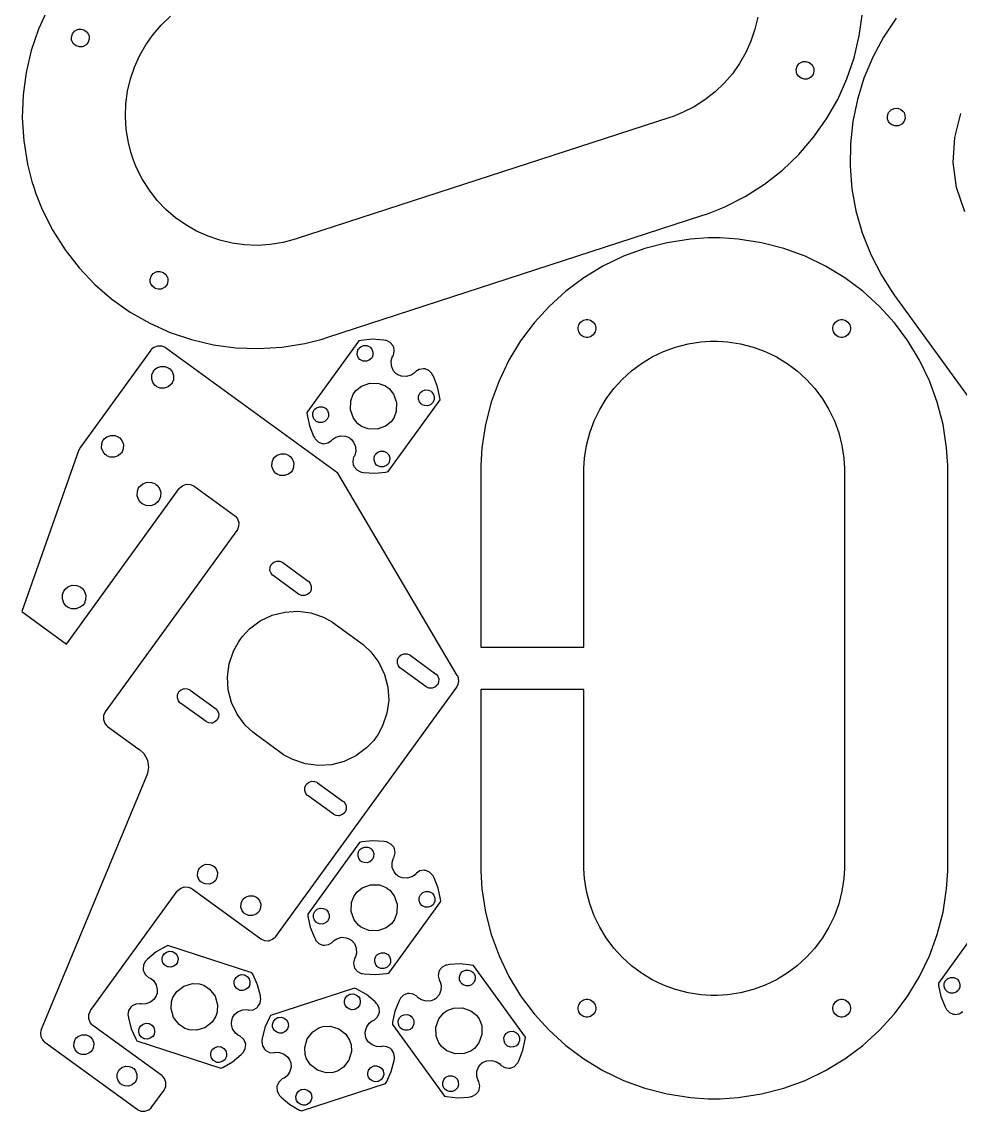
# Model space of a CAD drawing. Extents: x 0 to 47.8, y 0 to 94.9.
# Drawn here: x 0.01 to 11.07, y 0.01 to 12.83 of the extents above; entities that cross this region are included whole.
import ezdxf

# ---------------------------------------------------------------- set-up
doc = ezdxf.new("R2010")
doc.units = 0
doc.layers.get('0').update_dxf_attribs({"linetype": 'CONTINUOUS'})

msp = doc.modelspace()

# ---------------------------------------------------------------- linework, layer by layer
at = {"color": 0}
for points in [[(0.320421, 12.9824), (0.211968, 12.7418), (0.12679, 12.4915), (0.065864, 12.2333), (0.030002, 11.9689), (0.020128, 11.7), (0.037109, 11.4284), (0.081868, 11.1559), (0.133518, 10.951), (0.155274, 10.8841), (0.176975, 10.8172), (0.255643, 10.621), (0.379665, 10.3742), (0.525553, 10.1445), (0.691569, 9.93283), (0.875976, 9.74001), (1.07704, 9.56694), (1.29302, 9.4145), (1.52219, 9.28364), (1.76275, 9.17518), (2.01303, 9.09), (2.27126, 9.02908), (2.53564, 8.99322), (2.80453, 8.98335), (3.07611, 9.00032), (3.34868, 9.04508), (3.55365, 9.09674), (3.6205, 9.11843), (8.02387, 10.5492), (8.09071, 10.571), (8.28689, 10.6496), (8.53369, 10.7737), (8.7634, 10.9195), (8.9751, 11.0856), (9.16792, 11.27), (9.34104, 11.471), (9.49343, 11.687), (9.62435, 11.9162), (9.73281, 12.1567), (9.81793, 12.407), (9.87885, 12.6652), (9.91471, 12.9296)], [(8.68381, 12.8858), (8.64985, 12.7418), (8.60232, 12.6021), (8.54178, 12.4678), (8.46869, 12.3398), (8.38362, 12.2193), (8.287, 12.107), (8.17936, 12.0041), (8.06119, 11.9115), (7.933, 11.83), (7.79525, 11.7608), (7.68571, 11.7169), (7.64844, 11.7048), (3.24501, 10.274), (3.20768, 10.2619), (3.09326, 10.2331), (2.94114, 10.2081), (2.78956, 10.1986), (2.63949, 10.2041), (2.49186, 10.2241), (2.34776, 10.2581), (2.20806, 10.3057), (2.07379, 10.3662), (1.94586, 10.4392), (1.82531, 10.5243), (1.71311, 10.6209), (1.61014, 10.7286), (1.51747, 10.8467), (1.43604, 10.9749), (1.36681, 11.1127), (1.32292, 11.2222), (1.31082, 11.2595), (1.29867, 11.2968), (1.2698, 11.4112), (1.24485, 11.5634), (1.23535, 11.715), (1.24089, 11.8651), (1.26091, 12.0126), (1.29487, 12.1568), (1.34239, 12.2965), (1.40294, 12.4308), (1.47601, 12.5587), (1.56108, 12.6793), (1.65771, 12.7914), (1.76535, 12.8944)], [(10.3129, 12.8708), (10.1628, 12.6475), (10.0364, 12.4125), (9.93392, 12.1678), (9.85568, 11.9153), (9.80203, 11.6569), (9.77322, 11.3946), (9.76958, 11.1303), (9.79144, 10.8658), (9.83903, 10.6033), (9.91276, 10.3445), (10.0128, 10.0915), (10.1396, 9.84608), (10.2521, 9.66715), (10.2934, 9.61025), (11.5072, 7.93961)], [(11.1197, 10.593), (11.0227, 10.8787), (10.9839, 11.1728), (11.0021, 11.4668), (11.0757, 11.752)], [(11.4218, 2.35721), (10.8095, 1.51449), (10.812, 1.48817), (10.8401, 1.35948), (10.8885, 1.23693), (10.9011, 1.2136), (10.9059, 1.20475), (10.9406, 1.16987), (10.9857, 1.15034), (10.9958, 1.14909), (11.0058, 1.14789), (11.0543, 1.15593), (11.0964, 1.18137)]]:
    msp.add_lwpolyline(points, dxfattribs=at)
for points in [[(0.6722, 12.7396), (0.681912, 12.7428), (0.713596, 12.7445), (0.752279, 12.7333), (0.784017, 12.7086), (0.801324, 12.682), (0.804525, 12.6722), (0.807671, 12.6625), (0.809244, 12.6308), (0.798178, 12.5921), (0.773383, 12.5604), (0.746799, 12.5431), (0.737088, 12.5399), (0.727322, 12.5367), (0.695637, 12.5351), (0.656956, 12.5462), (0.625217, 12.571), (0.60791, 12.5977), (0.604764, 12.6073), (0.601617, 12.6171), (0.599935, 12.6488), (0.611057, 12.6874), (0.635851, 12.7192), (0.662489, 12.7365), (0.6722, 12.7396)], [(9.20768, 12.3586), (9.21739, 12.3618), (9.24908, 12.3634), (9.28782, 12.3523), (9.3195, 12.3275), (9.33686, 12.3009), (9.34, 12.2912), (9.34315, 12.2815), (9.34478, 12.2498), (9.33365, 12.211), (9.30886, 12.1794), (9.28228, 12.162), (9.27257, 12.1589), (9.26286, 12.1557), (9.23112, 12.1541), (9.19243, 12.1652), (9.16075, 12.19), (9.14344, 12.2166), (9.14031, 12.2263), (9.1371, 12.236), (9.13547, 12.2677), (9.14654, 12.3064), (9.17133, 12.3381), (9.19797, 12.3554), (9.20768, 12.3586)], [(10.2293, 11.6464), (10.2233, 11.6547), (10.212, 11.6844), (10.2106, 11.7246), (10.2243, 11.7625), (10.2443, 11.7872), (10.2526, 11.7931), (10.2608, 11.7992), (10.2904, 11.8105), (10.3307, 11.8119), (10.3685, 11.7981), (10.3932, 11.7782), (10.3992, 11.7699), (10.4052, 11.7617), (10.4166, 11.732), (10.418, 11.6918), (10.4042, 11.654), (10.3842, 11.6292), (10.376, 11.6232), (10.3677, 11.6172), (10.3381, 11.6059), (10.2978, 11.6045), (10.26, 11.6183), (10.2353, 11.6382), (10.2293, 11.6464)], [(6.63569, 2.90593), (6.63569, 4.97092), (5.42068, 4.97092), (5.42068, 2.90593), (5.42068, 2.83567), (5.43485, 2.62478), (5.47651, 2.35172), (5.54428, 2.08817), (5.63678, 1.8355), (5.75256, 1.59511), (5.89031, 1.36838), (6.04861, 1.15668), (6.22613, 0.961372), (6.42139, 0.783908), (6.63308, 0.625597), (6.85986, 0.487847), (7.10026, 0.372071), (7.35292, 0.279568), (7.61643, 0.211806), (7.88949, 0.170139), (8.10037, 0.155925), (8.17068, 0.155925), (8.24094, 0.155925), (8.45182, 0.170139), (8.72487, 0.211806), (8.98839, 0.279568), (9.24104, 0.372071), (9.48144, 0.487847), (9.70822, 0.625597), (9.91992, 0.783908), (10.1152, 0.961372), (10.2927, 1.15668), (10.451, 1.36838), (10.5888, 1.59511), (10.7045, 1.8355), (10.797, 2.08817), (10.8648, 2.35172), (10.9065, 2.62478), (10.9207, 2.83567), (10.9207, 2.90593), (10.9207, 7.53592), (10.9207, 7.60622), (10.9065, 7.81711), (10.8648, 8.09017), (10.797, 8.35368), (10.7045, 8.60633), (10.5888, 8.84674), (10.451, 9.07351), (10.2927, 9.28521), (10.1152, 9.48047), (9.91992, 9.65799), (9.70822, 9.81629), (9.48144, 9.95404), (9.24104, 10.0698), (8.98839, 10.1623), (8.72487, 10.2301), (8.45182, 10.2717), (8.24094, 10.2859), (8.17068, 10.2859), (8.10037, 10.2859), (7.88949, 10.2717), (7.61643, 10.2301), (7.35292, 10.1623), (7.10026, 10.0698), (6.85986, 9.95404), (6.63308, 9.81629), (6.42139, 9.65799), (6.22613, 9.48047), (6.04861, 9.28521), (5.89031, 9.07351), (5.75256, 8.84674), (5.63678, 8.60633), (5.54428, 8.35368), (5.47651, 8.09017), (5.43485, 7.81711), (5.42068, 7.60622), (5.42068, 7.53592), (5.42068, 5.47092), (6.63569, 5.47092), (6.63569, 7.53592), (6.63569, 7.57519), (6.64361, 7.69288), (6.66683, 7.84532), (6.70464, 7.9924), (6.75629, 8.1334), (6.8209, 8.26764), (6.89779, 8.39415), (6.98617, 8.51237), (7.08524, 8.62136), (7.19422, 8.72043), (7.31244, 8.80881), (7.43896, 8.88569), (7.57319, 8.95031), (7.71419, 9.00196), (7.86128, 9.03976), (8.01372, 9.06299), (8.1314, 9.0709), (8.17068, 9.0709), (8.2099, 9.0709), (8.32758, 9.06299), (8.48004, 9.03976), (8.62711, 9.00196), (8.76818, 8.95031), (8.90235, 8.88569), (9.02886, 8.80881), (9.14708, 8.72043), (9.25608, 8.62136), (9.35514, 8.51237), (9.44353, 8.39415), (9.5204, 8.26764), (9.58501, 8.1334), (9.63667, 7.9924), (9.67449, 7.84532), (9.69769, 7.69288), (9.70568, 7.57519), (9.70568, 7.53592), (9.70568, 2.90593), (9.70568, 2.86669), (9.69769, 2.74903), (9.67449, 2.59657), (9.63667, 2.44949), (9.58501, 2.30843), (9.5204, 2.17426), (9.44353, 2.04769), (9.35514, 1.92953), (9.25608, 1.82053), (9.14708, 1.72146), (9.02886, 1.63308), (8.90235, 1.55621), (8.76818, 1.49154), (8.62711, 1.43994), (8.48004, 1.40207), (8.32758, 1.37885), (8.2099, 1.37088), (8.17068, 1.37088), (8.1314, 1.37088), (8.01372, 1.37885), (7.86128, 1.40207), (7.71419, 1.43994), (7.57319, 1.49154), (7.43896, 1.55621), (7.31244, 1.63308), (7.19422, 1.72146), (7.08524, 1.82053), (6.98617, 1.92953), (6.89779, 2.04769), (6.8209, 2.17426), (6.75629, 2.30843), (6.70464, 2.44949), (6.66683, 2.59657), (6.64361, 2.74903), (6.63569, 2.86669), (6.63569, 2.90593)], [(1.59924, 9.88644), (1.60894, 9.8896), (1.64063, 9.89128), (1.67936, 9.88015), (1.71104, 9.85536), (1.7284, 9.82878), (1.73156, 9.81901), (1.73469, 9.80931), (1.73633, 9.77761), (1.72521, 9.73893), (1.70042, 9.70725), (1.67383, 9.68989), (1.66411, 9.68674), (1.6544, 9.6836), (1.62267, 9.68197), (1.58399, 9.69303), (1.55231, 9.71783), (1.535, 9.74447), (1.53185, 9.75413), (1.52865, 9.76389), (1.52701, 9.79557), (1.53808, 9.83431), (1.56288, 9.866), (1.58951, 9.88331), (1.59924, 9.88644)], [(6.56569, 9.22092), (6.56569, 9.23118), (6.57394, 9.26183), (6.5964, 9.29519), (6.62978, 9.31765), (6.66043, 9.3259), (6.67068, 9.3259), (6.68088, 9.3259), (6.71153, 9.31765), (6.7449, 9.29519), (6.76742, 9.26183), (6.77572, 9.23118), (6.77572, 9.22092), (6.77572, 9.21072), (6.76742, 9.18007), (6.7449, 9.14671), (6.71153, 9.12418), (6.68088, 9.11589), (6.67068, 9.11589), (6.66043, 9.11589), (6.62978, 9.12418), (6.5964, 9.14671), (6.57394, 9.18007), (6.56569, 9.21072), (6.56569, 9.22092)], [(9.56569, 9.22092), (9.56569, 9.23118), (9.57394, 9.26183), (9.5964, 9.29519), (9.62978, 9.31765), (9.66043, 9.3259), (9.67068, 9.3259), (9.68088, 9.3259), (9.71153, 9.31765), (9.7449, 9.29519), (9.76742, 9.26183), (9.77572, 9.23118), (9.77572, 9.22092), (9.77572, 9.21072), (9.76742, 9.18007), (9.7449, 9.14671), (9.71153, 9.12418), (9.68088, 9.11589), (9.67068, 9.11589), (9.66043, 9.11589), (9.62978, 9.12418), (9.5964, 9.14671), (9.57394, 9.18007), (9.56569, 9.21072), (9.56569, 9.22092)], [(1.38102, 4.27826), (1.40056, 4.26719), (1.45101, 4.21946), (1.49425, 4.14199), (1.50776, 4.05431), (1.49729, 3.98562), (1.48872, 3.96485), (0.244413, 0.969129), (0.240397, 0.959581), (0.235026, 0.928114), (0.239529, 0.887315), (0.256944, 0.850206), (0.277994, 0.826172), (0.286404, 0.820042), (1.3724, 0.031033), (1.38222, 0.023926), (1.41749, 0.010417), (1.46539, 0.008735), (1.51042, 0.025119), (1.53982, 0.048828), (1.54699, 0.058648), (1.69, 0.255533), (1.6971, 0.265408), (1.71061, 0.300672), (1.71229, 0.348579), (1.6959, 0.393608), (1.67215, 0.423014), (1.66233, 0.430122), (0.853353, 1.0179), (0.843479, 1.02507), (0.819715, 1.05447), (0.803331, 1.0995), (0.805012, 1.14741), (0.818522, 1.18267), (0.825683, 1.19249), (1.84668, 2.59776), (1.85379, 2.60764), (1.88319, 2.63135), (1.92822, 2.64779), (1.97607, 2.64611), (2.01139, 2.6326), (2.02126, 2.62543), (2.83029, 2.03765), (2.83697, 2.03276), (2.87457, 2.01719), (2.9151, 2.014), (2.92329, 2.01531), (2.93147, 2.0166), (2.96903, 2.03222), (3, 2.0586), (3.00489, 2.06526), (5.13781, 5.00097), (5.14312, 5.00831), (5.15474, 5.03342), (5.16151, 5.06858), (5.15799, 5.10428), (5.14876, 5.13037), (5.14421, 5.13813), (3.73529, 7.51872), (1.70796, 8.99164), (1.69808, 8.99881), (1.66282, 9.01232), (1.6149, 9.014), (1.56987, 8.99761), (1.54047, 8.9739), (1.53336, 8.96403), (0.704372, 7.82303), (0.702582, 7.82058), (0.688639, 7.79411), (0.687663, 7.79124), (0.014594, 5.88906), (0.540528, 5.50694), (1.87007, 7.33692), (1.87717, 7.34679), (1.90657, 7.3705), (1.95161, 7.38687), (1.99951, 7.38519), (2.03483, 7.37169), (2.04471, 7.36453), (2.52056, 7.01878), (2.53039, 7.01167), (2.55414, 6.98226), (2.57053, 6.93722), (2.56885, 6.88938), (2.55533, 6.85406), (2.54824, 6.84418), (0.998264, 4.71083), (0.991103, 4.70101), (0.977593, 4.66575), (0.975911, 4.61783), (0.992296, 4.57281), (1.01606, 4.5434), (1.02593, 4.53624), (1.38102, 4.27826)], [(4.3859, 8.8954), (4.3909, 8.90424), (4.40207, 8.95215), (4.39469, 9.00076), (4.39046, 9.00988), (4.38618, 9.01904), (4.35363, 9.05593), (4.30979, 9.07818), (4.29986, 9.08003), (4.27382, 9.08485), (4.14231, 9.09293), (4.01124, 9.07992), (3.9854, 9.07411), (3.37315, 8.23144), (3.37565, 8.20508), (3.40375, 8.07639), (3.4521, 7.95383), (3.46474, 7.93056), (3.46951, 7.92165), (3.50424, 7.88683), (3.54937, 7.86724), (3.5594, 7.866), (3.56944, 7.86481), (3.61794, 7.87283), (3.66004, 7.89828), (3.66689, 7.90571), (3.67676, 7.91656), (3.71463, 7.94174), (3.7704, 7.95774), (3.82824, 7.95324), (3.87033, 7.93619), (3.88226, 7.92751), (3.89415, 7.91889), (3.92333, 7.88406), (3.94553, 7.83046), (3.94754, 7.77246), (3.93533, 7.72868), (3.92811, 7.71588), (3.92312, 7.70708), (3.91194, 7.65924), (3.91932, 7.61057), (3.92361, 7.6014), (3.92785, 7.59229), (3.96035, 7.55539), (4.00424, 7.53315), (4.01421, 7.53131), (4.04021, 7.52653), (4.17171, 7.51839), (4.30279, 7.53147), (4.32867, 7.53722), (4.94092, 8.37989), (4.93842, 8.40625), (4.91026, 8.535), (4.86193, 8.6575), (4.84933, 8.68078), (4.84451, 8.68967), (4.80979, 8.72456), (4.76471, 8.74408), (4.75467, 8.74528), (4.74463, 8.74653), (4.69607, 8.7385), (4.65397, 8.71311), (4.64719, 8.70562), (4.63726, 8.69476), (4.59939, 8.66965), (4.54362, 8.65365), (4.48579, 8.65815), (4.44363, 8.67518), (4.43175, 8.68381), (4.41982, 8.69249), (4.39063, 8.72732), (4.36843, 8.78093), (4.36643, 8.83886), (4.37864, 8.88265), (4.3859, 8.8954)], [(3.98264, 8.98292), (3.98796, 8.99029), (4.01004, 9.00814), (4.04378, 9.0204), (4.07975, 9.01915), (4.10622, 9.009), (4.11361, 9.00364), (4.12093, 8.99832), (4.13878, 8.97629), (4.15104, 8.94249), (4.14979, 8.90657), (4.13965, 8.8801), (4.13433, 8.87272), (4.12896, 8.86535), (4.10688, 8.84754), (4.07314, 8.83529), (4.03722, 8.83653), (4.01074, 8.84668), (4.00342, 8.852), (3.99604, 8.85736), (3.97819, 8.87944), (3.96588, 8.91319), (3.96712, 8.94911), (3.97726, 8.97558), (3.98264, 8.98292)], [(1.77838, 8.56967), (1.77094, 8.55946), (1.74035, 8.53478), (1.69353, 8.51774), (1.64372, 8.51947), (1.60699, 8.53353), (1.59679, 8.5409), (1.58653, 8.54833), (1.56185, 8.57894), (1.54482, 8.62576), (1.54656, 8.67563), (1.5606, 8.71229), (1.56803, 8.7225), (1.57547, 8.73275), (1.60601, 8.75749), (1.65289, 8.77453), (1.70269, 8.77279), (1.73936, 8.75868), (1.74963, 8.75125), (1.75982, 8.74388), (1.78456, 8.71326), (1.8016, 8.66644), (1.79986, 8.61664), (1.78581, 8.57992), (1.77838, 8.56967)], [(3.93457, 8.46729), (3.95025, 8.48893), (4.01492, 8.54124), (4.11399, 8.57731), (4.21935, 8.57363), (4.29699, 8.54389), (4.31868, 8.52815), (4.34033, 8.51247), (4.39258, 8.44775), (4.42865, 8.34868), (4.42492, 8.24333), (4.39518, 8.16569), (4.3795, 8.14404), (4.36376, 8.1224), (4.2991, 8.07015), (4.20003, 8.03407), (4.09467, 8.03776), (4.01704, 8.06749), (3.99539, 8.08317), (3.97368, 8.0989), (3.92144, 8.16363), (3.88536, 8.26264), (3.88911, 8.368), (3.91883, 8.44564), (3.93457, 8.46729)], [(4.70335, 8.45931), (4.70865, 8.46669), (4.73074, 8.48454), (4.76449, 8.49681), (4.80046, 8.49556), (4.82693, 8.4854), (4.83431, 8.48004), (4.84164, 8.47472), (4.85949, 8.45264), (4.87175, 8.41889), (4.8705, 8.38297), (4.86035, 8.3565), (4.85504, 8.34913), (4.84967, 8.34174), (4.82758, 8.32394), (4.79383, 8.31164), (4.75792, 8.31287), (4.73144, 8.32303), (4.72412, 8.32835), (4.71674, 8.33371), (4.69889, 8.35579), (4.68658, 8.38954), (4.68782, 8.42551), (4.69797, 8.45199), (4.70335, 8.45931)], [(3.45904, 8.26221), (3.46436, 8.26958), (3.48643, 8.28743), (3.52018, 8.29969), (3.5561, 8.29844), (3.58257, 8.28831), (3.58996, 8.28293), (3.59728, 8.27761), (3.61513, 8.25558), (3.62739, 8.22179), (3.62614, 8.18587), (3.616, 8.1594), (3.61068, 8.15201), (3.60531, 8.14464), (3.58328, 8.12685), (3.54953, 8.11458), (3.51357, 8.11583), (3.48708, 8.12597), (3.47976, 8.13129), (3.47239, 8.13667), (3.45454, 8.15875), (3.44228, 8.19249), (3.44353, 8.2284), (3.45367, 8.25489), (3.45904, 8.26221)], [(1.18853, 7.75782), (1.1811, 7.74761), (1.1505, 7.72293), (1.10368, 7.70583), (1.05387, 7.70762), (1.01714, 7.72168), (1.00694, 7.72906), (0.99669, 7.73649), (0.972006, 7.76708), (0.954969, 7.81392), (0.956706, 7.86376), (0.970757, 7.90044), (0.97819, 7.91064), (0.985622, 7.9209), (1.01617, 7.94564), (1.06304, 7.96268), (1.11285, 7.96094), (1.14952, 7.94683), (1.15978, 7.9394), (1.16998, 7.93201), (1.19472, 7.90142), (1.21175, 7.8546), (1.21002, 7.80479), (1.19596, 7.76807), (1.18853, 7.75782)], [(3.19417, 7.54107), (3.18674, 7.53088), (3.15614, 7.50612), (3.10932, 7.4891), (3.05951, 7.49083), (3.02279, 7.50489), (3.01258, 7.51232), (3.00233, 7.51975), (2.9776, 7.55035), (2.96056, 7.59717), (2.96229, 7.64697), (2.9764, 7.68371), (2.98383, 7.6939), (2.99126, 7.70415), (3.02181, 7.72885), (3.06862, 7.74588), (3.11843, 7.74414), (3.15517, 7.73008), (3.16542, 7.72265), (3.17563, 7.71528), (3.20031, 7.68468), (3.21739, 7.63781), (3.2156, 7.588), (3.20161, 7.55132), (3.19417, 7.54107)], [(4.17974, 7.73861), (4.18506, 7.74599), (4.20714, 7.76383), (4.24089, 7.7761), (4.27681, 7.77485), (4.30328, 7.76471), (4.31065, 7.75933), (4.31799, 7.75401), (4.33583, 7.73193), (4.34814, 7.69819), (4.34685, 7.66228), (4.33675, 7.63579), (4.33143, 7.62842), (4.32607, 7.62104), (4.30399, 7.60325), (4.27024, 7.59093), (4.23426, 7.59218), (4.20779, 7.60232), (4.20047, 7.60764), (4.19308, 7.61301), (4.17524, 7.6351), (4.16297, 7.66883), (4.16422, 7.70481), (4.17437, 7.73128), (4.17974, 7.73861)], [(1.62565, 7.19069), (1.61763, 7.17969), (1.58469, 7.1531), (1.53424, 7.13471), (1.48058, 7.13661), (1.44103, 7.15175), (1.43007, 7.15972), (1.419, 7.16775), (1.39242, 7.20068), (1.37408, 7.25114), (1.37592, 7.30479), (1.39106, 7.34429), (1.39908, 7.35531), (1.40707, 7.36632), (1.44, 7.3929), (1.49046, 7.41129), (1.54411, 7.4094), (1.58365, 7.39426), (1.59467, 7.38624), (1.60568, 7.37825), (1.63226, 7.34532), (1.65061, 7.29492), (1.64876, 7.24126), (1.63363, 7.20171), (1.62565, 7.19069)], [(2.97581, 6.31174), (2.96832, 6.31717), (2.95025, 6.33951), (2.93778, 6.37375), (2.93907, 6.4101), (2.94933, 6.43696), (2.95481, 6.44439), (2.96024, 6.45188), (2.98253, 6.46994), (3.01676, 6.48242), (3.05317, 6.48118), (3.08003, 6.47086), (3.08751, 6.46544), (3.38683, 6.24794), (3.39426, 6.24257), (3.41233, 6.22021), (3.42481, 6.18599), (3.4235, 6.14958), (3.41325, 6.12272), (3.40782, 6.11524), (3.4024, 6.10781), (3.38004, 6.08974), (3.34581, 6.07726), (3.30946, 6.07856), (3.28261, 6.08882), (3.27518, 6.09424), (2.97581, 6.31174)], [(0.743978, 5.97715), (0.735949, 5.96615), (0.703017, 5.93956), (0.652561, 5.92122), (0.598904, 5.92307), (0.559407, 5.93821), (0.548394, 5.94618), (0.537326, 5.95421), (0.510742, 5.98714), (0.492404, 6.0376), (0.494249, 6.09125), (0.509386, 6.13075), (0.517415, 6.14176), (0.52539, 6.15278), (0.558322, 6.17942), (0.608778, 6.19775), (0.662435, 6.1959), (0.701932, 6.18078), (0.712999, 6.17275), (0.724012, 6.16476), (0.750597, 6.13183), (0.768935, 6.08138), (0.76709, 6.02772), (0.751953, 5.98817), (0.743978, 5.97715)], [(4.0064, 5.52279), (4.03901, 5.49914), (4.12728, 5.41488), (4.22136, 5.2889), (4.28792, 5.14936), (4.32633, 5.00071), (4.33572, 4.8475), (4.31554, 4.69422), (4.26497, 4.54536), (4.20703, 4.43793), (4.18338, 4.40533), (4.15967, 4.37278), (4.07547, 4.2845), (3.94949, 4.19038), (3.80994, 4.12381), (3.66129, 4.08544), (3.50808, 4.07601), (3.35482, 4.09619), (3.20594, 4.14675), (3.09853, 4.20469), (3.06597, 4.22835), (2.7666, 4.44581), (2.734, 4.46951), (2.64572, 4.55376), (2.5516, 4.67974), (2.48503, 4.81928), (2.44667, 4.96793), (2.43722, 5.12115), (2.45742, 5.27442), (2.50797, 5.42329), (2.56592, 5.53065), (2.58963, 5.56326), (2.61328, 5.59586), (2.69754, 5.68419), (2.82351, 5.77826), (2.96306, 5.84483), (3.11165, 5.88319), (3.26486, 5.89264), (3.41818, 5.87244), (3.56706, 5.82189), (3.67449, 5.76394), (3.70708, 5.74024), (4.0064, 5.52279)], [(4.88753, 5.15761), (4.89497, 5.15224), (4.91303, 5.12989), (4.92551, 5.09565), (4.92426, 5.05925), (4.91401, 5.03239), (4.90858, 5.0249), (4.9031, 5.01747), (4.88075, 4.9994), (4.84651, 4.98693), (4.81017, 4.98822), (4.78331, 4.99849), (4.77588, 5.0039), (4.47657, 5.22136), (4.46907, 5.22683), (4.45101, 5.24918), (4.43853, 5.28342), (4.43978, 5.31976), (4.45008, 5.34663), (4.45551, 5.35406), (4.46094, 5.36154), (4.48329, 5.37961), (4.51753, 5.39208), (4.55388, 5.39085), (4.58074, 5.38058), (4.58822, 5.37511), (4.88753, 5.15761)], [(1.88547, 4.81099), (1.87799, 4.81646), (1.85992, 4.83882), (1.84744, 4.87304), (1.84874, 4.9094), (1.859, 4.93625), (1.86447, 4.94368), (1.8699, 4.95117), (1.89219, 4.96924), (1.92643, 4.98172), (1.96283, 4.98042), (1.98969, 4.97017), (1.99718, 4.96468), (2.2965, 4.74724), (2.3016, 4.74354), (2.32161, 4.72006), (2.33344, 4.69146), (2.33447, 4.68522), (2.33544, 4.67904), (2.33301, 4.64822), (2.32118, 4.61963), (2.31749, 4.61453), (2.31375, 4.60943), (2.29025, 4.58936), (2.26172, 4.57753), (2.25553, 4.57656), (2.24929, 4.57557), (2.21843, 4.57801), (2.18989, 4.58985), (2.18479, 4.59353), (1.88547, 4.81099)], [(3.38618, 3.72065), (3.37869, 3.72607), (3.36062, 3.74843), (3.34819, 3.78267), (3.34944, 3.81907), (3.35975, 3.84592), (3.36518, 3.85335), (3.37061, 3.86083), (3.3929, 3.8789), (3.42714, 3.89139), (3.46354, 3.89008), (3.4904, 3.87983), (3.49789, 3.87435), (3.79719, 3.6569), (3.80231, 3.65321), (3.82238, 3.62972), (3.83421, 3.60113), (3.83524, 3.59489), (3.83621, 3.58871), (3.83371, 3.55783), (3.82194, 3.52929), (3.81825, 3.52419), (3.81451, 3.5191), (3.79101, 3.49903), (3.76243, 3.48719), (3.75624, 3.48622), (3.75, 3.48525), (3.71918, 3.48768), (3.69065, 3.49946), (3.68554, 3.50315), (3.38618, 3.72065)], [(3.93679, 1.81332), (3.93181, 1.80453), (3.92057, 1.75667), (3.92796, 1.70801), (3.93224, 1.69883), (3.93647, 1.68972), (3.96903, 1.65283), (4.01286, 1.63058), (4.02285, 1.62875), (4.04889, 1.62397), (4.18033, 1.61583), (4.31142, 1.62885), (4.33729, 1.6346), (4.94954, 2.47732), (4.94706, 2.50369), (4.91889, 2.63243), (4.87056, 2.75493), (4.85796, 2.77821), (4.85314, 2.78711), (4.81842, 2.82194), (4.77333, 2.84153), (4.76329, 2.84272), (4.75325, 2.84397), (4.70469, 2.83594), (4.6626, 2.81049), (4.65582, 2.803), (4.64589, 2.79221), (4.60801, 2.76708), (4.55225, 2.75103), (4.49442, 2.75558), (4.45231, 2.77262), (4.44043, 2.78125), (4.4285, 2.78988), (4.39931, 2.82471), (4.37711, 2.87831), (4.37511, 2.93631), (4.38732, 2.98008), (4.39458, 2.99283), (4.39953, 3.00163), (4.41069, 3.04953), (4.40338, 3.09819), (4.39914, 3.10732), (4.39486, 3.11649), (4.36231, 3.15338), (4.31842, 3.17563), (4.30849, 3.1774), (4.28244, 3.18224), (4.15093, 3.19038), (4.01986, 3.17736), (3.99403, 3.17156), (3.38178, 2.32883), (3.38428, 2.30251), (3.41237, 2.17383), (3.46072, 2.05126), (3.47336, 2.02794), (3.47814, 2.0191), (3.51286, 1.98421), (3.558, 1.96468), (3.56803, 1.96343), (3.57807, 1.96224), (3.62657, 1.97026), (3.66868, 1.99571), (3.67551, 2.00315), (3.68539, 2.014), (3.72331, 2.03911), (3.77908, 2.05518), (3.83692, 2.05063), (3.87901, 2.03358), (3.89094, 2.02496), (3.90283, 2.01633), (3.93201, 1.9815), (3.95421, 1.9279), (3.95622, 1.8699), (3.94401, 1.82611), (3.93679, 1.81332)], [(4.14296, 2.97017), (4.13758, 2.96278), (4.1155, 2.94499), (4.08176, 2.93272), (4.04585, 2.93397), (4.01937, 2.94413), (4.01204, 2.94943), (4.00467, 2.95481), (3.98682, 2.97683), (3.97456, 3.01058), (3.97581, 3.04656), (3.98589, 3.07303), (3.99126, 3.08035), (3.99658, 3.08772), (4.01867, 3.10558), (4.0524, 3.11783), (4.08838, 3.1166), (4.11486, 3.10644), (4.12224, 3.10107), (4.12956, 3.09576), (4.1474, 3.07368), (4.15967, 3.03993), (4.15842, 3.00401), (4.14828, 2.97754), (4.14296, 2.97017)], [(2.29829, 2.72906), (2.2915, 2.71978), (2.26372, 2.69732), (2.22114, 2.68181), (2.17589, 2.68343), (2.14258, 2.69618), (2.13331, 2.7029), (2.12397, 2.70969), (2.10151, 2.73747), (2.08604, 2.78), (2.08763, 2.82525), (2.10038, 2.85861), (2.10715, 2.86789), (2.11388, 2.87722), (2.14165, 2.89968), (2.18419, 2.91515), (2.22944, 2.91357), (2.26281, 2.90082), (2.27214, 2.89404), (2.28142, 2.88732), (2.30387, 2.85954), (2.31933, 2.817), (2.31776, 2.77175), (2.30501, 2.73839), (2.29829, 2.72906)], [(4.38813, 2.24143), (4.3724, 2.21978), (4.30772, 2.16754), (4.20865, 2.13146), (4.10331, 2.13519), (4.02561, 2.16493), (4.00401, 2.18061), (3.98236, 2.19635), (3.93007, 2.26101), (3.89399, 2.36008), (3.89774, 2.46544), (3.92746, 2.54308), (3.94319, 2.56472), (3.95888, 2.58637), (4.02354, 2.63867), (4.12261, 2.67475), (4.22797, 2.67101), (4.30567, 2.64128), (4.32731, 2.62554), (4.3489, 2.60986), (4.40121, 2.54519), (4.43728, 2.44613), (4.43354, 2.34076), (4.40386, 2.26307), (4.38813, 2.24143)], [(4.86367, 2.4465), (4.85829, 2.43913), (4.83621, 2.42133), (4.80246, 2.40907), (4.76654, 2.41032), (4.74007, 2.42046), (4.73275, 2.42578), (4.72537, 2.43115), (4.70751, 2.45324), (4.69526, 2.48699), (4.6965, 2.52289), (4.70665, 2.54937), (4.71203, 2.55675), (4.71733, 2.56413), (4.73936, 2.58197), (4.77317, 2.59424), (4.80908, 2.59299), (4.83556, 2.58285), (4.84293, 2.57747), (4.85026, 2.57215), (4.86811, 2.55007), (4.88037, 2.51633), (4.87912, 2.48036), (4.86897, 2.45389), (4.86367, 2.4465)], [(2.80789, 2.35878), (2.80111, 2.3495), (2.77333, 2.32704), (2.73079, 2.31158), (2.68554, 2.31321), (2.65218, 2.32596), (2.6429, 2.33268), (2.63357, 2.33946), (2.61111, 2.36724), (2.59565, 2.40978), (2.59722, 2.45503), (2.60997, 2.48833), (2.61675, 2.49761), (2.62349, 2.50694), (2.65126, 2.5294), (2.69385, 2.54486), (2.7391, 2.54329), (2.7724, 2.53054), (2.78174, 2.52376), (2.79101, 2.51704), (2.81347, 2.48926), (2.829, 2.44672), (2.82736, 2.40147), (2.81461, 2.36811), (2.80789, 2.35878)], [(3.61936, 2.24946), (3.61399, 2.24208), (3.5919, 2.22428), (3.55817, 2.21197), (3.52219, 2.21326), (3.49571, 2.22336), (3.48839, 2.22868), (3.48101, 2.23406), (3.46317, 2.25612), (3.4509, 2.28988), (3.45215, 2.32585), (3.46229, 2.35232), (3.46767, 2.35965), (3.47299, 2.36703), (3.49507, 2.38487), (3.52881, 2.39714), (3.56472, 2.39589), (3.59119, 2.38574), (3.59858, 2.38037), (3.6059, 2.37506), (3.62375, 2.35297), (3.63607, 2.31922), (3.63482, 2.28331), (3.62468, 2.25683), (3.61936, 2.24946)], [(2.67899, 1.2015), (2.68886, 1.19949), (2.7379, 1.20367), (2.78185, 1.22564), (2.78928, 1.23253), (2.79665, 1.23942), (2.82167, 1.28179), (2.82926, 1.3304), (2.82796, 1.34039), (2.82443, 1.36664), (2.79156, 1.49419), (2.73867, 1.61486), (2.72521, 1.63764), (1.73454, 1.95953), (1.71024, 1.949), (1.59651, 1.88249), (1.4949, 1.79861), (1.47667, 1.7794), (1.46967, 1.77208), (1.44726, 1.72835), (1.4426, 1.67936), (1.44456, 1.66943), (1.44646, 1.65956), (1.46913, 1.61589), (1.50629, 1.58371), (1.51551, 1.57954), (1.52886, 1.57346), (1.56451, 1.54519), (1.59694, 1.49713), (1.61051, 1.44069), (1.60732, 1.39535), (1.60281, 1.38135), (1.59825, 1.3674), (1.57417, 1.32883), (1.53006, 1.29118), (1.47553, 1.27138), (1.43013, 1.26942), (1.41575, 1.27235), (1.40582, 1.27441), (1.35682, 1.27024), (1.31283, 1.24821), (1.30545, 1.24132), (1.29801, 1.23443), (1.273, 1.19211), (1.26546, 1.1435), (1.26682, 1.13346), (1.27029, 1.10726), (1.30317, 0.97971), (1.35607, 0.85905), (1.36957, 0.836208), (2.36019, 0.514324), (2.3845, 0.524849), (2.49821, 0.591417), (2.59978, 0.675293), (2.61806, 0.694444), (2.625, 0.701768), (2.64746, 0.745551), (2.65207, 0.794487), (2.65018, 0.804417), (2.64822, 0.814344), (2.6256, 0.858018), (2.58838, 0.890136), (2.57921, 0.894314), (2.56581, 0.900444), (2.53022, 0.928711), (2.49772, 0.976779), (2.48415, 1.0332), (2.48736, 1.07856), (2.49192, 1.0925), (2.49642, 1.1065), (2.52051, 1.14507), (2.56461, 1.18273), (2.61914, 1.20253), (2.66456, 1.20448), (2.67899, 1.2015)], [(1.79036, 1.88732), (1.79899, 1.88456), (1.82275, 1.86908), (1.84489, 1.84076), (1.85476, 1.80621), (1.85331, 1.77789), (1.85053, 1.76921), (1.84771, 1.76058), (1.83225, 1.73682), (1.80393, 1.71468), (1.76937, 1.70481), (1.74104, 1.70628), (1.73242, 1.70904), (1.72374, 1.71186), (1.69997, 1.72738), (1.67785, 1.75564), (1.66797, 1.79021), (1.66943, 1.81853), (1.67225, 1.82715), (1.67503, 1.83583), (1.69049, 1.8596), (1.71881, 1.88172), (1.75336, 1.8916), (1.78168, 1.89014), (1.79036, 1.88732)], [(4.34006, 1.72581), (4.33469, 1.71843), (4.31261, 1.70063), (4.27886, 1.68838), (4.24289, 1.68961), (4.21642, 1.69976), (4.2091, 1.70508), (4.20171, 1.71044), (4.18386, 1.73253), (4.1716, 1.76628), (4.17285, 1.80219), (4.183, 1.82867), (4.18837, 1.83599), (4.19368, 1.84338), (4.21576, 1.86122), (4.24951, 1.87354), (4.28549, 1.87229), (4.31196, 1.86214), (4.31933, 1.85678), (4.32667, 1.85146), (4.34451, 1.82937), (4.35678, 1.79563), (4.35553, 1.75965), (4.34538, 1.73318), (4.34006, 1.72581)], [(4.67312, 1.35487), (4.66629, 1.36236), (4.62414, 1.38775), (4.57563, 1.39583), (4.56565, 1.39458), (4.55561, 1.39339), (4.51047, 1.37381), (4.47575, 1.33892), (4.47097, 1.33002), (4.45833, 1.30675), (4.41, 1.18424), (4.38183, 1.0555), (4.37935, 1.02913), (4.99164, 0.186469), (5.01747, 0.180718), (5.14854, 0.167697), (5.28006, 0.175836), (5.3061, 0.18061), (5.31603, 0.182454), (5.35986, 0.204699), (5.39242, 0.241536), (5.39671, 0.250706), (5.40093, 0.259874), (5.40831, 0.308485), (5.39714, 0.356392), (5.39214, 0.365181), (5.38488, 0.377983), (5.37267, 0.421767), (5.37468, 0.47971), (5.39686, 0.533311), (5.42611, 0.568143), (5.43799, 0.576768), (5.44987, 0.585394), (5.49197, 0.602485), (5.54986, 0.606987), (5.60558, 0.590983), (5.6435, 0.56581), (5.65343, 0.554958), (5.66021, 0.547526), (5.70231, 0.522136), (5.75087, 0.514106), (5.7609, 0.5153), (5.77094, 0.516547), (5.81603, 0.536079), (5.85075, 0.57091), (5.85558, 0.579807), (5.86817, 0.603082), (5.9165, 0.72564), (5.94467, 0.854329), (5.94715, 0.880697), (5.3349, 1.72342), (5.30903, 1.72922), (5.17796, 1.74224), (5.04644, 1.7341), (5.02046, 1.72928), (5.01047, 1.72749), (4.96658, 1.70524), (4.93403, 1.66835), (4.92979, 1.65918), (4.92551, 1.65001), (4.91818, 1.6014), (4.92936, 1.5535), (4.93435, 1.54471), (4.94157, 1.53196), (4.95378, 1.48817), (4.95176, 1.43018), (4.92958, 1.37657), (4.90039, 1.34174), (4.88851, 1.33306), (4.87663, 1.32444), (4.83447, 1.3074), (4.77664, 1.3029), (4.72086, 1.3189), (4.683, 1.34408), (4.67312, 1.35487)], [(5.18599, 1.52197), (5.18061, 1.52935), (5.17046, 1.55583), (5.16922, 1.59179), (5.18147, 1.62554), (5.19933, 1.64762), (5.20671, 1.65294), (5.21403, 1.65831), (5.2405, 1.66846), (5.27642, 1.66971), (5.31017, 1.65739), (5.33225, 1.63954), (5.33762, 1.63217), (5.34293, 1.62483), (5.35308, 1.59836), (5.35433, 1.56244), (5.34207, 1.52869), (5.32428, 1.50662), (5.31689, 1.50125), (5.30951, 1.49593), (5.28304, 1.48579), (5.24713, 1.48454), (5.21338, 1.49681), (5.19129, 1.51465), (5.18599, 1.52197)], [(2.63758, 1.61203), (2.64621, 1.60926), (2.66997, 1.59381), (2.69217, 1.56549), (2.70204, 1.53093), (2.70057, 1.50261), (2.69781, 1.49393), (2.69499, 1.48529), (2.67947, 1.46153), (2.65115, 1.4394), (2.6166, 1.42953), (2.58826, 1.43099), (2.57964, 1.43375), (2.57096, 1.43658), (2.54719, 1.4521), (2.52507, 1.48036), (2.51519, 1.51492), (2.51665, 1.54324), (2.51947, 1.55186), (2.52225, 1.56054), (2.53776, 1.58431), (2.56608, 1.60644), (2.60058, 1.61632), (2.6289, 1.61486), (2.63758, 1.61203)], [(10.8954, 1.54531), (10.9007, 1.55268), (10.9228, 1.57053), (10.9565, 1.58279), (10.9925, 1.58154), (11.019, 1.5714), (11.0264, 1.56603), (11.0337, 1.56071), (11.0515, 1.53862), (11.0638, 1.50489), (11.0626, 1.46897), (11.0524, 1.44249), (11.0471, 1.43511), (11.0417, 1.42774), (11.0196, 1.40994), (10.9859, 1.39762), (10.9499, 1.39888), (10.9234, 1.40901), (10.9161, 1.41433), (10.9087, 1.41971), (10.8909, 1.44179), (10.8786, 1.47553), (10.8799, 1.5115), (10.89, 1.53797), (10.8954, 1.54531)], [(2.13238, 1.49849), (2.15776, 1.49024), (2.22749, 1.44487), (2.29237, 1.36182), (2.3214, 1.26047), (2.31717, 1.17741), (2.30892, 1.15196), (2.30063, 1.12652), (2.25526, 1.05686), (2.17219, 0.991917), (2.07086, 0.96289), (1.98779, 0.967122), (1.9624, 0.975369), (1.9369, 0.98367), (1.86724, 1.02902), (1.80231, 1.11209), (1.77328, 1.21343), (1.7775, 1.2965), (1.78581, 1.32189), (1.79406, 1.34733), (1.83942, 1.41704), (1.92253, 1.48199), (2.02387, 1.51101), (2.10693, 1.50678), (2.13238, 1.49849)], [(3.09056, 0.392307), (3.08132, 0.388129), (3.04411, 0.356011), (3.02149, 0.312338), (3.01958, 0.302408), (3.01764, 0.292481), (3.02225, 0.243544), (3.04465, 0.199761), (3.05165, 0.192438), (3.06988, 0.173286), (3.1715, 0.08941), (3.28521, 0.022841), (3.30951, 0.012316), (4.30018, 0.334201), (4.31364, 0.357042), (4.36654, 0.477701), (4.39947, 0.605251), (4.40294, 0.631456), (4.40424, 0.641493), (4.39665, 0.690104), (4.37164, 0.732422), (4.36426, 0.739312), (4.35682, 0.746203), (4.31288, 0.768229), (4.26389, 0.772407), (4.25401, 0.770344), (4.23958, 0.767415), (4.19417, 0.769368), (4.13965, 0.789171), (4.09549, 0.826824), (4.0714, 0.865397), (4.06689, 0.87934), (4.06233, 0.893337), (4.05914, 0.938693), (4.07269, 0.995117), (4.10519, 1.04319), (4.14079, 1.0714), (4.15419, 1.07747), (4.16336, 1.08171), (4.20057, 1.11388), (4.22319, 1.15755), (4.22515, 1.16743), (4.22706, 1.17735), (4.22244, 1.22635), (4.20003, 1.27007), (4.19308, 1.2774), (4.17481, 1.2966), (4.07319, 1.38048), (3.95947, 1.447), (3.93522, 1.45751), (2.94456, 1.13563), (2.93104, 1.11285), (2.87815, 0.992188), (2.84526, 0.864637), (2.84179, 0.838379), (2.84044, 0.828396), (2.84804, 0.779785), (2.87304, 0.737414), (2.88049, 0.730524), (2.88786, 0.723633), (2.93181, 0.701606), (2.98079, 0.697483), (2.99072, 0.69949), (3.0051, 0.702419), (3.05051, 0.700521), (3.10504, 0.680718), (3.14919, 0.643067), (3.17329, 0.604492), (3.17785, 0.590494), (3.18235, 0.576551), (3.18554, 0.531196), (3.17199, 0.474772), (3.13949, 0.426704), (3.10389, 0.398383), (3.09056, 0.392307)], [(3.93733, 1.20703), (3.92865, 1.20426), (3.90033, 1.2028), (3.86578, 1.21267), (3.83746, 1.23481), (3.82194, 1.25857), (3.81917, 1.2672), (3.81635, 1.27588), (3.81489, 1.3042), (3.82482, 1.33876), (3.84694, 1.36708), (3.87071, 1.38254), (3.87939, 1.38531), (3.88803, 1.38813), (3.91635, 1.3896), (3.9509, 1.37972), (3.97917, 1.35758), (3.99468, 1.33382), (3.9975, 1.32514), (4.00028, 1.31652), (4.00174, 1.28819), (3.99186, 1.25363), (3.96972, 1.22532), (3.94596, 1.20985), (3.93733, 1.20703)], [(6.56569, 1.22092), (6.56569, 1.23117), (6.57394, 1.26183), (6.5964, 1.29519), (6.62978, 1.31765), (6.66043, 1.3259), (6.67068, 1.3259), (6.68088, 1.3259), (6.71153, 1.31765), (6.7449, 1.29519), (6.76742, 1.26183), (6.77572, 1.23117), (6.77572, 1.22092), (6.77572, 1.21072), (6.76742, 1.18007), (6.7449, 1.1467), (6.71153, 1.12419), (6.68088, 1.11589), (6.67068, 1.11589), (6.66043, 1.11589), (6.62978, 1.12419), (6.5964, 1.1467), (6.57394, 1.18007), (6.56569, 1.21072), (6.56569, 1.22092)], [(9.56569, 1.22092), (9.56569, 1.23117), (9.57394, 1.26183), (9.5964, 1.29519), (9.62978, 1.31765), (9.66043, 1.3259), (9.67068, 1.3259), (9.68088, 1.3259), (9.71153, 1.31765), (9.7449, 1.29519), (9.76742, 1.26183), (9.77572, 1.23117), (9.77572, 1.22092), (9.77572, 1.21072), (9.76742, 1.18007), (9.7449, 1.1467), (9.71153, 1.12419), (9.68088, 1.11589), (9.67068, 1.11589), (9.66043, 1.11589), (9.62978, 1.12419), (9.5964, 1.1467), (9.57394, 1.18007), (9.56569, 1.21072), (9.56569, 1.22092)], [(4.94075, 0.793294), (4.92503, 0.814996), (4.89529, 0.892632), (4.8916, 0.997993), (4.92768, 1.09701), (4.97999, 1.16168), (5.00163, 1.17741), (5.02328, 1.19314), (5.10092, 1.22287), (5.20628, 1.22656), (5.30533, 1.19048), (5.37001, 1.13818), (5.38574, 1.11654), (5.40142, 1.09494), (5.43115, 1.01731), (5.43485, 0.911947), (5.39876, 0.812879), (5.34651, 0.748156), (5.32493, 0.732422), (5.30328, 0.716743), (5.22558, 0.687011), (5.12022, 0.683322), (5.02115, 0.719401), (4.95643, 0.771647), (4.94075, 0.793294)], [(1.51508, 1.04009), (1.52371, 1.03733), (1.54747, 1.02181), (1.56961, 0.99349), (1.57949, 0.958985), (1.57807, 0.930664), (1.57525, 0.921983), (1.57243, 0.913357), (1.55697, 0.889594), (1.52865, 0.867458), (1.49408, 0.857585), (1.46576, 0.85905), (1.45714, 0.861817), (1.44846, 0.864637), (1.42469, 0.8801), (1.40256, 0.908421), (1.39268, 0.942979), (1.39415, 0.9713), (1.39697, 0.979926), (1.39979, 0.988607), (1.41521, 1.01237), (1.44353, 1.03451), (1.47808, 1.04438), (1.5064, 1.04291), (1.51508, 1.04009)], [(3.09006, 0.931749), (3.08137, 0.928928), (3.05306, 0.927518), (3.01856, 0.937392), (2.99024, 0.959526), (2.97472, 0.98329), (2.97194, 0.991917), (2.96912, 1.0006), (2.96767, 1.02892), (2.97754, 1.06348), (2.99968, 1.0918), (3.02344, 1.10721), (3.03213, 1.11003), (3.04075, 1.11285), (3.06907, 1.11431), (3.10363, 1.10444), (3.13194, 1.0823), (3.14746, 1.05854), (3.15028, 1.04986), (3.15306, 1.04123), (3.15451, 1.01291), (3.14458, 0.978353), (3.12244, 0.950032), (3.09868, 0.934571), (3.09006, 0.931749)], [(4.46528, 0.998372), (4.4599, 1.00575), (4.44976, 1.03223), (4.44851, 1.06814), (4.46078, 1.10189), (4.47863, 1.12397), (4.486, 1.12929), (4.49333, 1.13466), (4.51981, 1.1448), (4.55572, 1.14605), (4.58946, 1.13379), (4.61154, 1.11594), (4.61692, 1.10856), (4.62224, 1.10124), (4.63238, 1.07476), (4.63363, 1.03879), (4.62136, 1.00505), (4.60357, 0.983018), (4.59619, 0.977647), (4.58882, 0.972331), (4.56233, 0.962185), (4.52642, 0.960938), (4.49268, 0.973199), (4.4706, 0.991049), (4.46528, 0.998372)], [(0.840386, 0.722439), (0.833604, 0.713162), (0.805826, 0.690701), (0.763292, 0.675239), (0.718044, 0.676812), (0.684679, 0.689561), (0.675401, 0.696289), (0.666069, 0.703071), (0.643608, 0.730849), (0.628147, 0.773383), (0.629719, 0.818631), (0.642469, 0.851997), (0.649251, 0.861274), (0.655979, 0.870606), (0.683757, 0.893067), (0.726292, 0.908529), (0.771539, 0.906956), (0.804904, 0.894206), (0.814236, 0.887424), (0.823514, 0.880697), (0.845975, 0.852919), (0.861436, 0.810385), (0.859864, 0.765136), (0.847114, 0.731771), (0.840386, 0.722439)], [(3.70736, 0.473361), (3.68192, 0.465115), (3.59885, 0.460883), (3.4975, 0.489908), (3.41444, 0.55485), (3.36908, 0.624567), (3.36083, 0.649957), (3.35254, 0.675401), (3.34831, 0.758464), (3.37733, 0.85981), (3.44222, 0.942871), (3.51193, 0.988226), (3.53737, 0.996474), (3.56282, 1.00478), (3.64583, 1.00901), (3.74718, 0.979981), (3.83024, 0.915039), (3.8756, 0.845378), (3.8839, 0.819879), (3.89214, 0.794487), (3.89638, 0.711426), (3.86735, 0.610081), (3.80246, 0.527018), (3.73281, 0.481662), (3.70736, 0.473361)], [(5.70958, 0.801269), (5.70421, 0.808649), (5.69407, 0.835124), (5.69282, 0.871094), (5.70508, 0.904839), (5.72293, 0.926921), (5.73031, 0.932238), (5.73763, 0.937608), (5.76411, 0.947754), (5.80007, 0.949001), (5.83382, 0.936686), (5.8559, 0.918838), (5.86128, 0.911458), (5.8666, 0.904135), (5.87674, 0.877658), (5.87799, 0.841743), (5.86572, 0.807997), (5.84793, 0.785915), (5.84056, 0.780544), (5.83317, 0.775228), (5.80669, 0.765082), (5.77072, 0.763835), (5.73699, 0.776096), (5.7149, 0.793946), (5.70958, 0.801269)], [(2.36231, 0.764811), (2.37093, 0.762044), (2.39469, 0.746528), (2.41683, 0.718207), (2.42676, 0.683703), (2.42529, 0.655382), (2.42253, 0.646701), (2.41971, 0.638075), (2.40419, 0.614312), (2.37588, 0.592176), (2.34131, 0.582303), (2.31299, 0.583768), (2.30436, 0.586535), (2.29568, 0.589356), (2.27192, 0.604818), (2.24978, 0.633137), (2.2399, 0.667697), (2.24137, 0.696018), (2.24419, 0.704644), (2.24701, 0.713325), (2.26247, 0.737088), (2.29081, 0.759224), (2.32531, 0.769097), (2.35362, 0.767632), (2.36231, 0.764811)], [(1.34999, 0.35216), (1.34321, 0.342882), (1.31543, 0.320475), (1.27289, 0.304958), (1.22765, 0.306586), (1.19428, 0.319336), (1.185, 0.326064), (1.17567, 0.332844), (1.15321, 0.360622), (1.13775, 0.403157), (1.13938, 0.448406), (1.15213, 0.481717), (1.15891, 0.490994), (1.16564, 0.500325), (1.19341, 0.522786), (1.23595, 0.538249), (1.2812, 0.536675), (1.31451, 0.523926), (1.32384, 0.517144), (1.33312, 0.510417), (1.35558, 0.482639), (1.37109, 0.440104), (1.36947, 0.394857), (1.35672, 0.36149), (1.34999, 0.35216)], [(4.21262, 0.359754), (4.20394, 0.356988), (4.17562, 0.355524), (4.14106, 0.365451), (4.11274, 0.387587), (4.09722, 0.41135), (4.09446, 0.419976), (4.09164, 0.428657), (4.09017, 0.456976), (4.1001, 0.491482), (4.12224, 0.519803), (4.146, 0.535319), (4.15468, 0.538086), (4.16331, 0.540907), (4.19162, 0.542372), (4.22618, 0.532497), (4.25444, 0.510363), (4.26997, 0.4866), (4.27279, 0.477919), (4.27556, 0.469293), (4.27701, 0.440972), (4.26714, 0.406412), (4.24501, 0.378093), (4.22125, 0.362576), (4.21262, 0.359754)], [(4.98888, 0.277669), (4.98351, 0.285047), (4.97336, 0.311524), (4.97211, 0.347439), (4.98438, 0.381185), (5.00222, 0.403267), (5.0096, 0.408583), (5.01693, 0.413954), (5.0434, 0.4241), (5.07937, 0.425347), (5.11312, 0.413086), (5.13519, 0.395236), (5.14057, 0.387858), (5.14589, 0.380533), (5.15603, 0.354058), (5.15728, 0.318088), (5.14497, 0.284343), (5.12717, 0.262315), (5.11979, 0.256944), (5.11242, 0.251628), (5.08594, 0.241482), (5.05003, 0.240235), (5.01628, 0.252496), (4.99419, 0.270344), (4.98888, 0.277669)], [(3.36535, 0.084473), (3.35667, 0.081706), (3.32835, 0.080241), (3.29383, 0.090169), (3.26551, 0.112305), (3.25, 0.136068), (3.24724, 0.144694), (3.24442, 0.153375), (3.24294, 0.181694), (3.25282, 0.2162), (3.27496, 0.244521), (3.29872, 0.259983), (3.3074, 0.262804), (3.31603, 0.265625), (3.34435, 0.26709), (3.3789, 0.257215), (3.40722, 0.235081), (3.42275, 0.211317), (3.42557, 0.202636), (3.42833, 0.194011), (3.42979, 0.16569), (3.41986, 0.131131), (3.39774, 0.10281), (3.37397, 0.087294), (3.36535, 0.084473)]]:
    msp.add_lwpolyline(points, close=True, dxfattribs=at)

doc.saveas('drawing.dxf')
